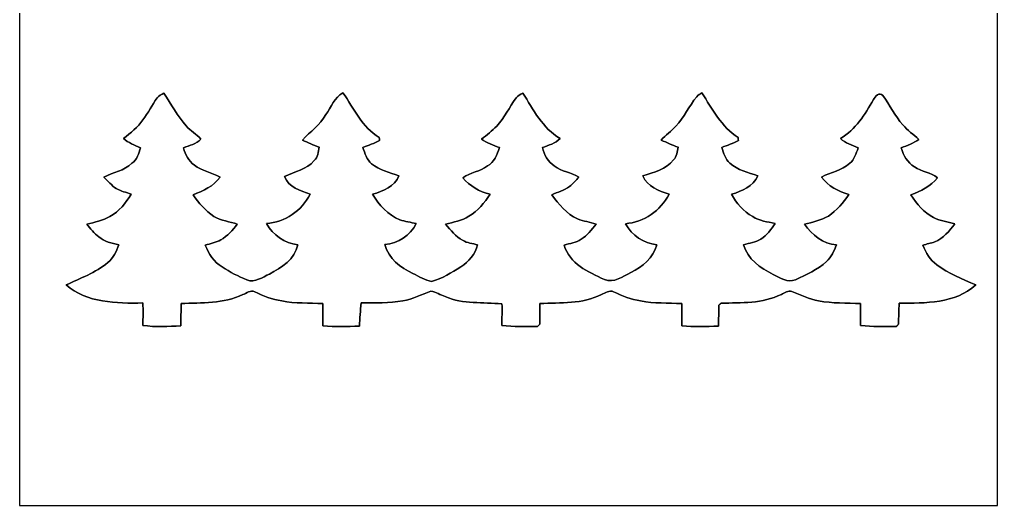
# Model space of a CAD drawing. Header units: centimetres. Extents: x -16.8 to 16.8, y -16.7 to 16.7.
# Drawn here: x -16.77 to 16.77, y -16.67 to 0 of the extents above; entities that cross this region are included whole.
import ezdxf

# ---------------------------------------------------------------- set-up
doc = ezdxf.new("R2010")
doc.units = ezdxf.units.CM
doc.header["$MEASUREMENT"] = 0
doc.layers.add('Layer 1', color=7, linetype='Continuous')

msp = doc.modelspace()

# ---------------------------------------------------------------- linework, layer by layer
at = {"layer": 'Layer 1', "color": 7}
for points, knots in [([(-16.77458, 16.66875), (-16.77458, 16.66875), (16.77458, 16.66875), (16.77458, 16.66875), (16.77458, 16.66875), (16.77458, 16.66875), (16.77458, -16.66875), (16.77458, -16.66875), (16.77458, -16.66875), (16.77458, -16.66875), (-16.77458, -16.66875), (-16.77458, -16.66875), (-16.77458, -16.66875), (-16.77458, -16.66875), (-16.77458, 16.66875), (-16.77458, 16.66875), (-16.77458, 16.66875), (-16.77458, 16.66875), (-16.77458, 16.66875), (-16.77458, 16.66875)], [0, 0, 0, 0, 0.16666667, 0.16666667, 0.16666667, 0.16666667, 0.33333333, 0.33333333, 0.33333333, 0.33333333, 0.5, 0.5, 0.5, 0.5, 0.66666667, 0.66666667, 0.66666667, 0.66666667, 1, 1, 1, 1]), ([(-12.05371, -2.69028), (-12.22869, -2.93158), (-12.36274, -3.20005), (-12.54337, -3.43782), (-12.54337, -3.43782), (-12.71552, -3.69817), (-12.96388, -3.8929), (-13.21153, -4.07741), (-13.21153, -4.07741), (-13.04502, -4.2291), (-12.8337, -4.31341), (-12.62768, -4.39702), (-12.62768, -4.39702), (-12.69118, -4.59105), (-12.73493, -4.81154), (-12.91943, -4.93148), (-12.91943, -4.93148), (-13.18436, -5.19359), (-13.56819, -5.22817), (-13.87757, -5.40844), (-13.87757, -5.40844), (-13.74528, -5.54531), (-13.61722, -5.69207), (-13.456, -5.7972), (-13.456, -5.7972), (-13.2969, -5.8868), (-13.11769, -5.93125), (-12.94518, -5.9884), (-12.94518, -5.9884), (-13.12369, -6.29391), (-13.35864, -6.58001), (-13.67296, -6.75287), (-13.67296, -6.75287), (-13.91285, -6.90704), (-14.20178, -6.94373), (-14.47059, -7.02169), (-14.47059, -7.02169), (-14.34042, -7.17374), (-14.21553, -7.33425), (-14.05431, -7.45631), (-14.05431, -7.45631), (-13.86381, -7.62212), (-13.6077, -7.66763), (-13.36993, -7.72619), (-13.36993, -7.72619), (-13.45565, -7.94985), (-13.55302, -8.18339), (-13.74951, -8.33296), (-13.74951, -8.33296), (-14.16614, -8.69527), (-14.69073, -8.87307), (-15.18109, -9.10449), (-15.18109, -9.10449), (-14.46142, -9.71973), (-13.44507, -9.74125), (-12.55042, -9.7222), (-12.55042, -9.7222), (-12.52185, -9.97761), (-12.54619, -10.23444), (-12.54196, -10.49161), (-12.54196, -10.49161), (-12.11086, -10.55934), (-11.67059, -10.52936), (-11.23703, -10.50431), (-11.23703, -10.50431), (-11.23633, -10.25102), (-11.23562, -9.99843), (-11.23421, -9.74584), (-11.23421, -9.74584), (-10.52513, -9.70739), (-9.77512, -9.75819), (-9.11895, -9.43469), (-9.11895, -9.43469), (-8.98631, -9.39271), (-8.84908, -9.26924), (-8.70585, -9.3405), (-8.70585, -9.3405), (-8.40987, -9.47737), (-8.10472, -9.60579), (-7.77946, -9.65341), (-7.77946, -9.65341), (-7.31555, -9.75184), (-6.83895, -9.7088), (-6.36905, -9.74619), (-6.36905, -9.74619), (-6.36799, -10.00019), (-6.36729, -10.2549), (-6.36588, -10.5096), (-6.36588, -10.5096), (-5.9503, -10.54065), (-5.53297, -10.52901), (-5.11669, -10.52054), (-5.11669, -10.52054), (-5.0994, -10.25313), (-5.08423, -9.98573), (-5.04966, -9.72079), (-5.04966, -9.72079), (-4.57341, -9.71479), (-4.09011, -9.74266), (-3.62056, -9.646), (-3.62056, -9.646), (-3.27978, -9.60014), (-2.98027, -9.42269), (-2.65924, -9.31721), (-2.65924, -9.31721), (-2.48532, -9.34438), (-2.33504, -9.45127), (-2.16853, -9.50419), (-2.16853, -9.50419), (-1.55751, -9.77194), (-0.87383, -9.68728), (-0.23036, -9.75572), (-0.23036, -9.75572), (-0.18556, -9.99772), (-0.24059, -10.24643), (-0.23072, -10.49126), (-0.23072, -10.49126), (0.17462, -10.55582), (0.58843, -10.52336), (0.9973, -10.52936), (0.9973, -10.52936), (1.02129, -10.5029), (1.04563, -10.47715), (1.06997, -10.45139), (1.06997, -10.45139), (1.07315, -10.21574), (1.07597, -9.98079), (1.07879, -9.74584), (1.07879, -9.74584), (1.78611, -9.70315), (2.53965, -9.76595), (3.19229, -9.43257), (3.19229, -9.43257), (3.32352, -9.38636), (3.46322, -9.26818), (3.60609, -9.3405), (3.60609, -9.3405), (3.90208, -9.47773), (4.20723, -9.60579), (4.53249, -9.65341), (4.53249, -9.65341), (4.99639, -9.75184), (5.47299, -9.7088), (5.94289, -9.74619), (5.94289, -9.74619), (5.9436, -10.00019), (5.94466, -10.2549), (5.94607, -10.5096), (5.94607, -10.5096), (6.36376, -10.54065), (6.78286, -10.52901), (7.20161, -10.52054), (7.20161, -10.52054), (7.20937, -10.27889), (7.21536, -10.03759), (7.22171, -9.79664), (7.22171, -9.79664), (7.245, -9.773), (7.26828, -9.75007), (7.29192, -9.72714), (7.29192, -9.72714), (7.98477, -9.71903), (8.72278, -9.74372), (9.36166, -9.42834), (9.36166, -9.42834), (9.47702, -9.39024), (9.5945, -9.27382), (9.72326, -9.32921), (9.72326, -9.32921), (10.02347, -9.44845), (10.31628, -9.59873), (10.64013, -9.64636), (10.64013, -9.64636), (11.11426, -9.74937), (11.6011, -9.71021), (12.08193, -9.74549), (12.08193, -9.74549), (12.08087, -9.99384), (12.08052, -10.2422), (12.07982, -10.49091), (12.07982, -10.49091), (12.48586, -10.55617), (12.90002, -10.52336), (13.30995, -10.52936), (13.30995, -10.52936), (13.33253, -10.50325), (13.35617, -10.47715), (13.3798, -10.45175), (13.3798, -10.45175), (13.3858, -10.21045), (13.39215, -9.96985), (13.40097, -9.72996), (13.40097, -9.72996), (14.28962, -9.72714), (15.3289, -9.74901), (16.02846, -9.10378), (16.02846, -9.10378), (15.57337, -8.89388), (15.09501, -8.72278), (14.69461, -8.41163), (14.69461, -8.41163), (14.45577, -8.25712), (14.3256, -7.99465), (14.21412, -7.74277), (14.21412, -7.74277), (14.34853, -7.69973), (14.48611, -7.6708), (14.62158, -7.62882), (14.62158, -7.62882), (14.91932, -7.50993), (15.12711, -7.25734), (15.31585, -7.00934), (15.31585, -7.00934), (15.07137, -6.9402), (14.81173, -6.9148), (14.58489, -6.79556), (14.58489, -6.79556), (14.24552, -6.6227), (14.00669, -6.32213), (13.7982, -6.01345), (13.7982, -6.01345), (14.14357, -5.88398), (14.48435, -5.72523), (14.72212, -5.42854), (14.72212, -5.42854), (14.49211, -5.23487), (14.16967, -5.22464), (13.92626, -5.05354), (13.92626, -5.05354), (13.69095, -4.90855), (13.5382, -4.66196), (13.47541, -4.39702), (13.47541, -4.39702), (13.68601, -4.32082), (13.89451, -4.23651), (14.08112, -4.11021), (14.08112, -4.11021), (13.89415, -3.94864), (13.69413, -3.80048), (13.52832, -3.61703), (13.52832, -3.61703), (13.25457, -3.31329), (13.09088, -2.93017), (12.84252, -2.60879), (12.84252, -2.60879), (12.73528, -2.47227), (12.57582, -2.64054), (12.51832, -2.74567), (12.51832, -2.74567), (12.22728, -3.25332), (11.90942, -3.77719), (11.38767, -4.07776), (11.38767, -4.07776), (11.55312, -4.24356), (11.7856, -4.30742), (11.99339, -4.40408), (11.99339, -4.40408), (11.92883, -4.59423), (11.86815, -4.80131), (11.70552, -4.93183), (11.70552, -4.93183), (11.4367, -5.18548), (11.05747, -5.23134), (10.74279, -5.40138), (10.74279, -5.40138), (10.9668, -5.71641), (11.31323, -5.89597), (11.67659, -5.99687), (11.67659, -5.99687), (11.49103, -6.28474), (11.25749, -6.54403), (10.97527, -6.73982), (10.97527, -6.73982), (10.72409, -6.89187), (10.43305, -6.9469), (10.15436, -7.02416), (10.15436, -7.02416), (10.41365, -7.38646), (10.78971, -7.70361), (11.25432, -7.72619), (11.25432, -7.72619), (11.17212, -7.93327), (11.08534, -8.15199), (10.90824, -8.29698), (10.90824, -8.29698), (10.60379, -8.5785), (10.22174, -8.76018), (9.84532, -8.92634), (9.84532, -8.92634), (9.57651, -9.03852), (9.3151, -8.85472), (9.07909, -8.74148), (9.07909, -8.74148), (8.64447, -8.52911), (8.19609, -8.21761), (8.06662, -7.72336), (8.06662, -7.72336), (8.26805, -7.6708), (8.48113, -7.6454), (8.66069, -7.53145), (8.66069, -7.53145), (8.86531, -7.39669), (9.017, -7.19984), (9.14612, -6.99488), (9.14612, -6.99488), (8.884, -6.93914), (8.60707, -6.90668), (8.37706, -6.75781), (8.37706, -6.75781), (8.06203, -6.58495), (7.82108, -6.30343), (7.64822, -5.99264), (7.64822, -5.99264), (8.00417, -5.88857), (8.40599, -5.72805), (8.55063, -5.35623), (8.55063, -5.35623), (8.21619, -5.25639), (7.86836, -5.15973), (7.59601, -4.92866), (7.59601, -4.92866), (7.43656, -4.79284), (7.38187, -4.57835), (7.31837, -4.3882), (7.31837, -4.3882), (7.50993, -4.31447), (7.70255, -4.24039), (7.88952, -4.15361), (7.88952, -4.15361), (7.88599, -4.1275), (7.87929, -4.07494), (7.87576, -4.04883), (7.87576, -4.04883), (7.3025, -3.68547), (6.99558, -3.06211), (6.63187, -2.51566), (6.63187, -2.51566), (6.57119, -2.55552), (6.50557, -2.59115), (6.45689, -2.64619), (6.45689, -2.64619), (6.1976, -2.96933), (6.02227, -3.3528), (5.74005, -3.65866), (5.74005, -3.65866), (5.58165, -3.82552), (5.39186, -3.95958), (5.2391, -4.13209), (5.2391, -4.13209), (5.42607, -4.22769), (5.62151, -4.30424), (5.81907, -4.37727), (5.81907, -4.37727), (5.78838, -4.52826), (5.78626, -4.70217), (5.65961, -4.81295), (5.65961, -4.81295), (5.41232, -5.1435), (4.97734, -5.23028), (4.61186, -5.36504), (4.61186, -5.36504), (4.76497, -5.73722), (5.15867, -5.87763), (5.51004, -5.99369), (5.51004, -5.99369), (5.21758, -6.55496), (4.64608, -6.95184), (4.01073, -7.0044), (4.01073, -7.0044), (4.23404, -7.39916), (4.63056, -7.6775), (5.08564, -7.72724), (5.08564, -7.72724), (4.96958, -8.17386), (4.59916, -8.48325), (4.19947, -8.67657), (4.19947, -8.67657), (3.91901, -8.81345), (3.61703, -9.04981), (3.2893, -8.9154), (3.2893, -8.9154), (2.73614, -8.66563), (2.08703, -8.37142), (1.90923, -7.73924), (1.90923, -7.73924), (2.10397, -7.67503), (2.31881, -7.65986), (2.48814, -7.53357), (2.48814, -7.53357), (2.70475, -7.41327), (2.84621, -7.20266), (3.00567, -7.02063), (3.00567, -7.02063), (2.79682, -6.94937), (2.57493, -6.92079), (2.37102, -6.83542), (2.37102, -6.83542), (1.99143, -6.67103), (1.7272, -6.33554), (1.48308, -6.01557), (1.48308, -6.01557), (1.68557, -5.91644), (1.91206, -5.86387), (2.09197, -5.72241), (2.09197, -5.72241), (2.21544, -5.63245), (2.31563, -5.51603), (2.41582, -5.40209), (2.41582, -5.40209), (2.14877, -5.24404), (1.82139, -5.21476), (1.57233, -5.02356), (1.57233, -5.02356), (1.35502, -4.87821), (1.22167, -4.64114), (1.1624, -4.39173), (1.1624, -4.39173), (1.37266, -4.3053), (1.61431, -4.2605), (1.76777, -4.07741), (1.76777, -4.07741), (1.16911, -3.72921), (0.84914, -3.08681), (0.49248, -2.52024), (0.49248, -2.52024), (0.40781, -2.56646), (0.31644, -2.6102), (0.25823, -2.69028), (0.25823, -2.69028), (0.02681, -3.0039), (-0.13688, -3.36585), (-0.40358, -3.65337), (-0.40358, -3.65337), (-0.55809, -3.82623), (-0.75106, -3.95746), (-0.92886, -4.10457), (-0.92886, -4.10457), (-0.73907, -4.23369), (-0.52423, -4.31341), (-0.3115, -4.39455), (-0.3115, -4.39455), (-0.38029, -4.64044), (-0.49459, -4.89021), (-0.72531, -5.02356), (-0.72531, -5.02356), (-0.97614, -5.21652), (-1.31233, -5.2391), (-1.56492, -5.42607), (-1.56492, -5.42607), (-1.32644, -5.71747), (-0.99554, -5.90338), (-0.63324, -5.98911), (-0.63324, -5.98911), (-0.81844, -6.28932), (-1.05304, -6.57225), (-1.36243, -6.7504), (-1.36243, -6.7504), (-1.59985, -6.9088), (-1.88983, -6.94231), (-2.15724, -7.0231), (-2.15724, -7.0231), (-1.98261, -7.22454), (-1.81504, -7.44573), (-1.57339, -7.57167), (-1.57339, -7.57167), (-1.41923, -7.66939), (-1.23402, -7.68456), (-1.0601, -7.72583), (-1.0601, -7.72583), (-1.143, -8.04263), (-1.35996, -8.31638), (-1.63971, -8.48466), (-1.63971, -8.48466), (-1.95333, -8.67974), (-2.27718, -8.884), (-2.63666, -8.98207), (-2.63666, -8.98207), (-2.86914, -8.95103), (-3.06846, -8.80992), (-3.27836, -8.71396), (-3.27836, -8.71396), (-3.70134, -8.515), (-4.12291, -8.19679), (-4.23721, -7.71984), (-4.23721, -7.71984), (-3.78919, -7.66939), (-3.37079, -7.40869), (-3.16689, -7.00193), (-3.16689, -7.00193), (-3.35386, -6.95713), (-3.54506, -6.92926), (-3.72639, -6.86647), (-3.72639, -6.86647), (-4.1335, -6.70031), (-4.44041, -6.36341), (-4.66337, -5.99334), (-4.66337, -5.99334), (-4.31024, -5.88398), (-3.89608, -5.73581), (-3.76238, -5.35552), (-3.76238, -5.35552), (-4.08799, -5.2578), (-4.42666, -5.1622), (-4.69653, -4.94418), (-4.69653, -4.94418), (-4.86833, -4.80942), (-4.92866, -4.58611), (-4.99392, -4.3882), (-4.99392, -4.3882), (-4.80166, -4.31447), (-4.60939, -4.24039), (-4.42242, -4.15361), (-4.42242, -4.15361), (-4.42595, -4.1275), (-4.43265, -4.07494), (-4.43618, -4.04883), (-4.43618, -4.04883), (-5.02038, -3.69323), (-5.29625, -3.05153), (-5.68008, -2.51848), (-5.68008, -2.51848), (-5.97994, -2.66136), (-6.07871, -3.00919), (-6.26392, -3.26143), (-6.26392, -3.26143), (-6.46359, -3.61209), (-6.79732, -3.8481), (-7.07284, -4.13209), (-7.07284, -4.13209), (-6.88587, -4.22769), (-6.69043, -4.30424), (-6.49323, -4.37762), (-6.49323, -4.37762), (-6.51933, -4.5399), (-6.53697, -4.71805), (-6.66256, -4.8387), (-6.66256, -4.8387), (-6.92397, -5.14844), (-7.34131, -5.21194), (-7.68244, -5.38656), (-7.68244, -5.38656), (-7.55509, -5.76192), (-7.1314, -5.86281), (-6.80261, -5.99475), (-6.80261, -5.99475), (-7.09401, -6.55743), (-7.66868, -6.95007), (-8.30263, -7.00052), (-8.30263, -7.00052), (-8.0772, -7.39069), (-7.68597, -7.68033), (-7.22983, -7.72548), (-7.22983, -7.72548), (-7.31767, -8.22501), (-7.79568, -8.51041), (-8.20455, -8.72984), (-8.20455, -8.72984), (-8.4455, -8.8392), (-8.69209, -9.03393), (-8.9722, -8.9341), (-8.9722, -8.9341), (-9.26994, -8.81309), (-9.55675, -8.66069), (-9.82521, -8.48431), (-9.82521, -8.48431), (-10.1025, -8.31956), (-10.28524, -8.03698), (-10.40165, -7.74277), (-10.40165, -7.74277), (-10.22315, -7.68279), (-10.03582, -7.64611), (-9.86825, -7.55826), (-9.86825, -7.55826), (-9.63965, -7.42668), (-9.46362, -7.22701), (-9.30416, -7.02098), (-9.30416, -7.02098), (-9.57227, -6.93173), (-9.8612, -6.90174), (-10.10673, -6.75322), (-10.10673, -6.75322), (-10.40271, -6.56837), (-10.61755, -6.28791), (-10.82358, -6.01239), (-10.82358, -6.01239), (-10.47256, -5.88045), (-10.11837, -5.7217), (-9.89612, -5.40173), (-9.89612, -5.40173), (-10.18011, -5.24369), (-10.52195, -5.20312), (-10.77595, -4.98969), (-10.77595, -4.98969), (-10.98021, -4.86022), (-11.08604, -4.62774), (-11.14672, -4.40231), (-11.14672, -4.40231), (-10.94669, -4.31377), (-10.70822, -4.27179), (-10.55617, -4.10034), (-10.55617, -4.10034), (-10.70328, -3.92889), (-10.90895, -3.81953), (-11.05606, -3.64737), (-11.05606, -3.64737), (-11.35662, -3.30518), (-11.57923, -2.90477), (-11.81982, -2.5206), (-11.81982, -2.5206), (-11.90413, -2.56646), (-11.99586, -2.6095), (-12.05371, -2.69028)], [0, 0, 0, 0, 0.00649351, 0.00649351, 0.00649351, 0.00649351, 0.01298701, 0.01298701, 0.01298701, 0.01298701, 0.01948052, 0.01948052, 0.01948052, 0.01948052, 0.02597403, 0.02597403, 0.02597403, 0.02597403, 0.03246753, 0.03246753, 0.03246753, 0.03246753, 0.03896104, 0.03896104, 0.03896104, 0.03896104, 0.04545455, 0.04545455, 0.04545455, 0.04545455, 0.05194805, 0.05194805, 0.05194805, 0.05194805, 0.05844156, 0.05844156, 0.05844156, 0.05844156, 0.06493506, 0.06493506, 0.06493506, 0.06493506, 0.07142857, 0.07142857, 0.07142857, 0.07142857, 0.07792208, 0.07792208, 0.07792208, 0.07792208, 0.08441558, 0.08441558, 0.08441558, 0.08441558, 0.09090909, 0.09090909, 0.09090909, 0.09090909, 0.0974026, 0.0974026, 0.0974026, 0.0974026, 0.1038961, 0.1038961, 0.1038961, 0.1038961, 0.11038961, 0.11038961, 0.11038961, 0.11038961, 0.11688312, 0.11688312, 0.11688312, 0.11688312, 0.12337662, 0.12337662, 0.12337662, 0.12337662, 0.12987013, 0.12987013, 0.12987013, 0.12987013, 0.13636364, 0.13636364, 0.13636364, 0.13636364, 0.14285714, 0.14285714, 0.14285714, 0.14285714, 0.14935065, 0.14935065, 0.14935065, 0.14935065, 0.15584416, 0.15584416, 0.15584416, 0.15584416, 0.16233766, 0.16233766, 0.16233766, 0.16233766, 0.16883117, 0.16883117, 0.16883117, 0.16883117, 0.17532468, 0.17532468, 0.17532468, 0.17532468, 0.18181818, 0.18181818, 0.18181818, 0.18181818, 0.18831169, 0.18831169, 0.18831169, 0.18831169, 0.19480519, 0.19480519, 0.19480519, 0.19480519, 0.2012987, 0.2012987, 0.2012987, 0.2012987, 0.20779221, 0.20779221, 0.20779221, 0.20779221, 0.21428571, 0.21428571, 0.21428571, 0.21428571, 0.22077922, 0.22077922, 0.22077922, 0.22077922, 0.22727273, 0.22727273, 0.22727273, 0.22727273, 0.23376623, 0.23376623, 0.23376623, 0.23376623, 0.24025974, 0.24025974, 0.24025974, 0.24025974, 0.24675325, 0.24675325, 0.24675325, 0.24675325, 0.25324675, 0.25324675, 0.25324675, 0.25324675, 0.25974026, 0.25974026, 0.25974026, 0.25974026, 0.26623377, 0.26623377, 0.26623377, 0.26623377, 0.27272727, 0.27272727, 0.27272727, 0.27272727, 0.27922078, 0.27922078, 0.27922078, 0.27922078, 0.28571429, 0.28571429, 0.28571429, 0.28571429, 0.29220779, 0.29220779, 0.29220779, 0.29220779, 0.2987013, 0.2987013, 0.2987013, 0.2987013, 0.30519481, 0.30519481, 0.30519481, 0.30519481, 0.31168831, 0.31168831, 0.31168831, 0.31168831, 0.31818182, 0.31818182, 0.31818182, 0.31818182, 0.32467532, 0.32467532, 0.32467532, 0.32467532, 0.33116883, 0.33116883, 0.33116883, 0.33116883, 0.33766234, 0.33766234, 0.33766234, 0.33766234, 0.34415584, 0.34415584, 0.34415584, 0.34415584, 0.35064935, 0.35064935, 0.35064935, 0.35064935, 0.35714286, 0.35714286, 0.35714286, 0.35714286, 0.36363636, 0.36363636, 0.36363636, 0.36363636, 0.37012987, 0.37012987, 0.37012987, 0.37012987, 0.37662338, 0.37662338, 0.37662338, 0.37662338, 0.38311688, 0.38311688, 0.38311688, 0.38311688, 0.38961039, 0.38961039, 0.38961039, 0.38961039, 0.3961039, 0.3961039, 0.3961039, 0.3961039, 0.4025974, 0.4025974, 0.4025974, 0.4025974, 0.40909091, 0.40909091, 0.40909091, 0.40909091, 0.41558442, 0.41558442, 0.41558442, 0.41558442, 0.42207792, 0.42207792, 0.42207792, 0.42207792, 0.42857143, 0.42857143, 0.42857143, 0.42857143, 0.43506494, 0.43506494, 0.43506494, 0.43506494, 0.44155844, 0.44155844, 0.44155844, 0.44155844, 0.44805195, 0.44805195, 0.44805195, 0.44805195, 0.45454545, 0.45454545, 0.45454545, 0.45454545, 0.46103896, 0.46103896, 0.46103896, 0.46103896, 0.46753247, 0.46753247, 0.46753247, 0.46753247, 0.47402597, 0.47402597, 0.47402597, 0.47402597, 0.48051948, 0.48051948, 0.48051948, 0.48051948, 0.48701299, 0.48701299, 0.48701299, 0.48701299, 0.49350649, 0.49350649, 0.49350649, 0.49350649, 0.5, 0.5, 0.5, 0.5, 0.50649351, 0.50649351, 0.50649351, 0.50649351, 0.51298701, 0.51298701, 0.51298701, 0.51298701, 0.51948052, 0.51948052, 0.51948052, 0.51948052, 0.52597403, 0.52597403, 0.52597403, 0.52597403, 0.53246753, 0.53246753, 0.53246753, 0.53246753, 0.53896104, 0.53896104, 0.53896104, 0.53896104, 0.54545455, 0.54545455, 0.54545455, 0.54545455, 0.55194805, 0.55194805, 0.55194805, 0.55194805, 0.55844156, 0.55844156, 0.55844156, 0.55844156, 0.56493506, 0.56493506, 0.56493506, 0.56493506, 0.57142857, 0.57142857, 0.57142857, 0.57142857, 0.57792208, 0.57792208, 0.57792208, 0.57792208, 0.58441558, 0.58441558, 0.58441558, 0.58441558, 0.59090909, 0.59090909, 0.59090909, 0.59090909, 0.5974026, 0.5974026, 0.5974026, 0.5974026, 0.6038961, 0.6038961, 0.6038961, 0.6038961, 0.61038961, 0.61038961, 0.61038961, 0.61038961, 0.61688312, 0.61688312, 0.61688312, 0.61688312, 0.62337662, 0.62337662, 0.62337662, 0.62337662, 0.62987013, 0.62987013, 0.62987013, 0.62987013, 0.63636364, 0.63636364, 0.63636364, 0.63636364, 0.64285714, 0.64285714, 0.64285714, 0.64285714, 0.64935065, 0.64935065, 0.64935065, 0.64935065, 0.65584416, 0.65584416, 0.65584416, 0.65584416, 0.66233766, 0.66233766, 0.66233766, 0.66233766, 0.66883117, 0.66883117, 0.66883117, 0.66883117, 0.67532468, 0.67532468, 0.67532468, 0.67532468, 0.68181818, 0.68181818, 0.68181818, 0.68181818, 0.68831169, 0.68831169, 0.68831169, 0.68831169, 0.69480519, 0.69480519, 0.69480519, 0.69480519, 0.7012987, 0.7012987, 0.7012987, 0.7012987, 0.70779221, 0.70779221, 0.70779221, 0.70779221, 0.71428571, 0.71428571, 0.71428571, 0.71428571, 0.72077922, 0.72077922, 0.72077922, 0.72077922, 0.72727273, 0.72727273, 0.72727273, 0.72727273, 0.73376623, 0.73376623, 0.73376623, 0.73376623, 0.74025974, 0.74025974, 0.74025974, 0.74025974, 0.74675325, 0.74675325, 0.74675325, 0.74675325, 0.75324675, 0.75324675, 0.75324675, 0.75324675, 0.75974026, 0.75974026, 0.75974026, 0.75974026, 0.76623377, 0.76623377, 0.76623377, 0.76623377, 0.77272727, 0.77272727, 0.77272727, 0.77272727, 0.77922078, 0.77922078, 0.77922078, 0.77922078, 0.78571429, 0.78571429, 0.78571429, 0.78571429, 0.79220779, 0.79220779, 0.79220779, 0.79220779, 0.7987013, 0.7987013, 0.7987013, 0.7987013, 0.80519481, 0.80519481, 0.80519481, 0.80519481, 0.81168831, 0.81168831, 0.81168831, 0.81168831, 0.81818182, 0.81818182, 0.81818182, 0.81818182, 0.82467532, 0.82467532, 0.82467532, 0.82467532, 0.83116883, 0.83116883, 0.83116883, 0.83116883, 0.83766234, 0.83766234, 0.83766234, 0.83766234, 0.84415584, 0.84415584, 0.84415584, 0.84415584, 0.85064935, 0.85064935, 0.85064935, 0.85064935, 0.85714286, 0.85714286, 0.85714286, 0.85714286, 0.86363636, 0.86363636, 0.86363636, 0.86363636, 0.87012987, 0.87012987, 0.87012987, 0.87012987, 0.87662338, 0.87662338, 0.87662338, 0.87662338, 0.88311688, 0.88311688, 0.88311688, 0.88311688, 0.88961039, 0.88961039, 0.88961039, 0.88961039, 0.8961039, 0.8961039, 0.8961039, 0.8961039, 0.9025974, 0.9025974, 0.9025974, 0.9025974, 0.90909091, 0.90909091, 0.90909091, 0.90909091, 0.91558442, 0.91558442, 0.91558442, 0.91558442, 0.92207792, 0.92207792, 0.92207792, 0.92207792, 0.92857143, 0.92857143, 0.92857143, 0.92857143, 0.93506494, 0.93506494, 0.93506494, 0.93506494, 0.94155844, 0.94155844, 0.94155844, 0.94155844, 0.94805195, 0.94805195, 0.94805195, 0.94805195, 0.95454545, 0.95454545, 0.95454545, 0.95454545, 0.96103896, 0.96103896, 0.96103896, 0.96103896, 0.96753247, 0.96753247, 0.96753247, 0.96753247, 0.97402597, 0.97402597, 0.97402597, 0.97402597, 0.98051948, 0.98051948, 0.98051948, 0.98051948, 0.98701299, 0.98701299, 0.98701299, 0.98701299, 1, 1, 1, 1])]:
    msp.add_open_spline(points, degree=3, knots=knots, dxfattribs=at)
at = {"layer": 'Layer 1', "color": 251}
msp.add_open_spline([(-12.05371, -2.69028), (-11.99586, -2.6095), (-11.90413, -2.56646), (-11.81982, -2.5206), (-11.81982, -2.5206), (-11.57923, -2.90477), (-11.35662, -3.30518), (-11.05606, -3.64737), (-11.05606, -3.64737), (-10.90895, -3.81953), (-10.70328, -3.92889), (-10.55617, -4.10034), (-10.55617, -4.10034), (-10.70822, -4.27179), (-10.94669, -4.31377), (-11.14672, -4.40231), (-11.14672, -4.40231), (-11.08604, -4.62774), (-10.98021, -4.86022), (-10.77595, -4.98969), (-10.77595, -4.98969), (-10.52195, -5.20312), (-10.18011, -5.24369), (-9.89612, -5.40173), (-9.89612, -5.40173), (-10.11837, -5.7217), (-10.47256, -5.88045), (-10.82358, -6.01239), (-10.82358, -6.01239), (-10.61755, -6.28791), (-10.40271, -6.56837), (-10.10673, -6.75322), (-10.10673, -6.75322), (-9.8612, -6.90174), (-9.57227, -6.93173), (-9.30416, -7.02098), (-9.30416, -7.02098), (-9.46362, -7.22701), (-9.63965, -7.42668), (-9.86825, -7.55826), (-9.86825, -7.55826), (-10.03582, -7.64611), (-10.22315, -7.68279), (-10.40165, -7.74277), (-10.40165, -7.74277), (-10.28524, -8.03698), (-10.1025, -8.31956), (-9.82521, -8.48431), (-9.82521, -8.48431), (-9.55675, -8.66069), (-9.26994, -8.81309), (-8.9722, -8.9341), (-8.9722, -8.9341), (-8.69209, -9.03393), (-8.4455, -8.8392), (-8.20455, -8.72984), (-8.20455, -8.72984), (-7.79568, -8.51041), (-7.31767, -8.22501), (-7.22983, -7.72548), (-7.22983, -7.72548), (-7.68597, -7.68033), (-8.0772, -7.39069), (-8.30263, -7.00052), (-8.30263, -7.00052), (-7.66868, -6.95007), (-7.09401, -6.55743), (-6.80261, -5.99475), (-6.80261, -5.99475), (-7.1314, -5.86281), (-7.55509, -5.76192), (-7.68244, -5.38656), (-7.68244, -5.38656), (-7.34131, -5.21194), (-6.92397, -5.14844), (-6.66256, -4.8387), (-6.66256, -4.8387), (-6.53697, -4.71805), (-6.51933, -4.5399), (-6.49323, -4.37762), (-6.49323, -4.37762), (-6.69043, -4.30424), (-6.88587, -4.22769), (-7.07284, -4.13209), (-7.07284, -4.13209), (-6.79732, -3.8481), (-6.46359, -3.61209), (-6.26392, -3.26143), (-6.26392, -3.26143), (-6.07871, -3.00919), (-5.97994, -2.66136), (-5.68008, -2.51848), (-5.68008, -2.51848), (-5.29625, -3.05153), (-5.02038, -3.69323), (-4.43618, -4.04883), (-4.43618, -4.04883), (-4.43265, -4.07494), (-4.42595, -4.1275), (-4.42242, -4.15361), (-4.42242, -4.15361), (-4.60939, -4.24039), (-4.80166, -4.31447), (-4.99392, -4.3882), (-4.99392, -4.3882), (-4.92866, -4.58611), (-4.86833, -4.80942), (-4.69653, -4.94418), (-4.69653, -4.94418), (-4.42666, -5.1622), (-4.08799, -5.2578), (-3.76238, -5.35552), (-3.76238, -5.35552), (-3.89608, -5.73581), (-4.31024, -5.88398), (-4.66337, -5.99334), (-4.66337, -5.99334), (-4.44041, -6.36341), (-4.1335, -6.70031), (-3.72639, -6.86647), (-3.72639, -6.86647), (-3.54506, -6.92926), (-3.35386, -6.95713), (-3.16689, -7.00193), (-3.16689, -7.00193), (-3.37079, -7.40869), (-3.78919, -7.66939), (-4.23721, -7.71984), (-4.23721, -7.71984), (-4.12291, -8.19679), (-3.70134, -8.515), (-3.27836, -8.71396), (-3.27836, -8.71396), (-3.06846, -8.80992), (-2.86914, -8.95103), (-2.63666, -8.98207), (-2.63666, -8.98207), (-2.27718, -8.884), (-1.95333, -8.67974), (-1.63971, -8.48466), (-1.63971, -8.48466), (-1.35996, -8.31638), (-1.143, -8.04263), (-1.0601, -7.72583), (-1.0601, -7.72583), (-1.23402, -7.68456), (-1.41923, -7.66939), (-1.57339, -7.57167), (-1.57339, -7.57167), (-1.81504, -7.44573), (-1.98261, -7.22454), (-2.15724, -7.0231), (-2.15724, -7.0231), (-1.88983, -6.94231), (-1.59985, -6.9088), (-1.36243, -6.7504), (-1.36243, -6.7504), (-1.05304, -6.57225), (-0.81844, -6.28932), (-0.63324, -5.98911), (-0.63324, -5.98911), (-0.99554, -5.90338), (-1.32644, -5.71747), (-1.56492, -5.42607), (-1.56492, -5.42607), (-1.31233, -5.2391), (-0.97614, -5.21652), (-0.72531, -5.02356), (-0.72531, -5.02356), (-0.49459, -4.89021), (-0.38029, -4.64044), (-0.3115, -4.39455), (-0.3115, -4.39455), (-0.52423, -4.31341), (-0.73907, -4.23369), (-0.92886, -4.10457), (-0.92886, -4.10457), (-0.75106, -3.95746), (-0.55809, -3.82623), (-0.40358, -3.65337), (-0.40358, -3.65337), (-0.13688, -3.36585), (0.02681, -3.0039), (0.25823, -2.69028), (0.25823, -2.69028), (0.31644, -2.6102), (0.40781, -2.56646), (0.49248, -2.52024), (0.49248, -2.52024), (0.84914, -3.08681), (1.16911, -3.72921), (1.76777, -4.07741), (1.76777, -4.07741), (1.61431, -4.2605), (1.37266, -4.3053), (1.1624, -4.39173), (1.1624, -4.39173), (1.22167, -4.64114), (1.35502, -4.87821), (1.57233, -5.02356), (1.57233, -5.02356), (1.82139, -5.21476), (2.14877, -5.24404), (2.41582, -5.40209), (2.41582, -5.40209), (2.31563, -5.51603), (2.21544, -5.63245), (2.09197, -5.72241), (2.09197, -5.72241), (1.91206, -5.86387), (1.68557, -5.91644), (1.48308, -6.01557), (1.48308, -6.01557), (1.7272, -6.33554), (1.99143, -6.67103), (2.37102, -6.83542), (2.37102, -6.83542), (2.57493, -6.92079), (2.79682, -6.94937), (3.00567, -7.02063), (3.00567, -7.02063), (2.84621, -7.20266), (2.70475, -7.41327), (2.48814, -7.53357), (2.48814, -7.53357), (2.31881, -7.65986), (2.10397, -7.67503), (1.90923, -7.73924), (1.90923, -7.73924), (2.08703, -8.37142), (2.73614, -8.66563), (3.2893, -8.9154), (3.2893, -8.9154), (3.61703, -9.04981), (3.91901, -8.81345), (4.19947, -8.67657), (4.19947, -8.67657), (4.59916, -8.48325), (4.96958, -8.17386), (5.08564, -7.72724), (5.08564, -7.72724), (4.63056, -7.6775), (4.23404, -7.39916), (4.01073, -7.0044), (4.01073, -7.0044), (4.64608, -6.95184), (5.21758, -6.55496), (5.51004, -5.99369), (5.51004, -5.99369), (5.15867, -5.87763), (4.76497, -5.73722), (4.61186, -5.36504), (4.61186, -5.36504), (4.97734, -5.23028), (5.41232, -5.1435), (5.65961, -4.81295), (5.65961, -4.81295), (5.78626, -4.70217), (5.78838, -4.52826), (5.81907, -4.37727), (5.81907, -4.37727), (5.62151, -4.30424), (5.42607, -4.22769), (5.2391, -4.13209), (5.2391, -4.13209), (5.39186, -3.95958), (5.58165, -3.82552), (5.74005, -3.65866), (5.74005, -3.65866), (6.02227, -3.3528), (6.1976, -2.96933), (6.45689, -2.64619), (6.45689, -2.64619), (6.50557, -2.59115), (6.57119, -2.55552), (6.63187, -2.51566), (6.63187, -2.51566), (6.99558, -3.06211), (7.3025, -3.68547), (7.87576, -4.04883), (7.87576, -4.04883), (7.87929, -4.07494), (7.88599, -4.1275), (7.88952, -4.15361), (7.88952, -4.15361), (7.70255, -4.24039), (7.50993, -4.31447), (7.31837, -4.3882), (7.31837, -4.3882), (7.38187, -4.57835), (7.43656, -4.79284), (7.59601, -4.92866), (7.59601, -4.92866), (7.86836, -5.15973), (8.21619, -5.25639), (8.55063, -5.35623), (8.55063, -5.35623), (8.40599, -5.72805), (8.00417, -5.88857), (7.64822, -5.99264), (7.64822, -5.99264), (7.82108, -6.30343), (8.06203, -6.58495), (8.37706, -6.75781), (8.37706, -6.75781), (8.60707, -6.90668), (8.884, -6.93914), (9.14612, -6.99488), (9.14612, -6.99488), (9.017, -7.19984), (8.86531, -7.39669), (8.66069, -7.53145), (8.66069, -7.53145), (8.48113, -7.6454), (8.26805, -7.6708), (8.06662, -7.72336), (8.06662, -7.72336), (8.19609, -8.21761), (8.64447, -8.52911), (9.07909, -8.74148), (9.07909, -8.74148), (9.3151, -8.85472), (9.57651, -9.03852), (9.84532, -8.92634), (9.84532, -8.92634), (10.22174, -8.76018), (10.60379, -8.5785), (10.90824, -8.29698), (10.90824, -8.29698), (11.08534, -8.15199), (11.17212, -7.93327), (11.25432, -7.72619), (11.25432, -7.72619), (10.78971, -7.70361), (10.41365, -7.38646), (10.15436, -7.02416), (10.15436, -7.02416), (10.43305, -6.9469), (10.72409, -6.89187), (10.97527, -6.73982), (10.97527, -6.73982), (11.25749, -6.54403), (11.49103, -6.28474), (11.67659, -5.99687), (11.67659, -5.99687), (11.31323, -5.89597), (10.9668, -5.71641), (10.74279, -5.40138), (10.74279, -5.40138), (11.05747, -5.23134), (11.4367, -5.18548), (11.70552, -4.93183), (11.70552, -4.93183), (11.86815, -4.80131), (11.92883, -4.59423), (11.99339, -4.40408), (11.99339, -4.40408), (11.7856, -4.30742), (11.55312, -4.24356), (11.38767, -4.07776), (11.38767, -4.07776), (11.90942, -3.77719), (12.22728, -3.25332), (12.51832, -2.74567), (12.51832, -2.74567), (12.57582, -2.64054), (12.73528, -2.47227), (12.84252, -2.60879), (12.84252, -2.60879), (13.09088, -2.93017), (13.25457, -3.31329), (13.52832, -3.61703), (13.52832, -3.61703), (13.69413, -3.80048), (13.89415, -3.94864), (14.08112, -4.11021), (14.08112, -4.11021), (13.89451, -4.23651), (13.68601, -4.32082), (13.47541, -4.39702), (13.47541, -4.39702), (13.5382, -4.66196), (13.69095, -4.90855), (13.92626, -5.05354), (13.92626, -5.05354), (14.16967, -5.22464), (14.49211, -5.23487), (14.72212, -5.42854), (14.72212, -5.42854), (14.48435, -5.72523), (14.14357, -5.88398), (13.7982, -6.01345), (13.7982, -6.01345), (14.00669, -6.32213), (14.24552, -6.6227), (14.58489, -6.79556), (14.58489, -6.79556), (14.81173, -6.9148), (15.07137, -6.9402), (15.31585, -7.00934), (15.31585, -7.00934), (15.12711, -7.25734), (14.91932, -7.50993), (14.62158, -7.62882), (14.62158, -7.62882), (14.48611, -7.6708), (14.34853, -7.69973), (14.21412, -7.74277), (14.21412, -7.74277), (14.3256, -7.99465), (14.45577, -8.25712), (14.69461, -8.41163), (14.69461, -8.41163), (15.09501, -8.72278), (15.57337, -8.89388), (16.02846, -9.10378), (16.02846, -9.10378), (15.3289, -9.74901), (14.28962, -9.72714), (13.40097, -9.72996), (13.40097, -9.72996), (13.39215, -9.96985), (13.3858, -10.21045), (13.3798, -10.45175), (13.3798, -10.45175), (13.35617, -10.47715), (13.33253, -10.50325), (13.30995, -10.52936), (13.30995, -10.52936), (12.90002, -10.52336), (12.48586, -10.55617), (12.07982, -10.49091), (12.07982, -10.49091), (12.08052, -10.2422), (12.08087, -9.99384), (12.08193, -9.74549), (12.08193, -9.74549), (11.6011, -9.71021), (11.11426, -9.74937), (10.64013, -9.64636), (10.64013, -9.64636), (10.31628, -9.59873), (10.02347, -9.44845), (9.72326, -9.32921), (9.72326, -9.32921), (9.5945, -9.27382), (9.47702, -9.39024), (9.36166, -9.42834), (9.36166, -9.42834), (8.72278, -9.74372), (7.98477, -9.71903), (7.29192, -9.72714), (7.29192, -9.72714), (7.26828, -9.75007), (7.245, -9.773), (7.22171, -9.79664), (7.22171, -9.79664), (7.21536, -10.03759), (7.20937, -10.27889), (7.20161, -10.52054), (7.20161, -10.52054), (6.78286, -10.52901), (6.36376, -10.54065), (5.94607, -10.5096), (5.94607, -10.5096), (5.94466, -10.2549), (5.9436, -10.00019), (5.94289, -9.74619), (5.94289, -9.74619), (5.47299, -9.7088), (4.99639, -9.75184), (4.53249, -9.65341), (4.53249, -9.65341), (4.20723, -9.60579), (3.90208, -9.47773), (3.60609, -9.3405), (3.60609, -9.3405), (3.46322, -9.26818), (3.32352, -9.38636), (3.19229, -9.43257), (3.19229, -9.43257), (2.53965, -9.76595), (1.78611, -9.70315), (1.07879, -9.74584), (1.07879, -9.74584), (1.07597, -9.98079), (1.07315, -10.21574), (1.06997, -10.45139), (1.06997, -10.45139), (1.04563, -10.47715), (1.02129, -10.5029), (0.9973, -10.52936), (0.9973, -10.52936), (0.58843, -10.52336), (0.17462, -10.55582), (-0.23072, -10.49126), (-0.23072, -10.49126), (-0.24059, -10.24643), (-0.18556, -9.99772), (-0.23036, -9.75572), (-0.23036, -9.75572), (-0.87383, -9.68728), (-1.55751, -9.77194), (-2.16853, -9.50419), (-2.16853, -9.50419), (-2.33504, -9.45127), (-2.48532, -9.34438), (-2.65924, -9.31721), (-2.65924, -9.31721), (-2.98027, -9.42269), (-3.27978, -9.60014), (-3.62056, -9.646), (-3.62056, -9.646), (-4.09011, -9.74266), (-4.57341, -9.71479), (-5.04966, -9.72079), (-5.04966, -9.72079), (-5.08423, -9.98573), (-5.0994, -10.25313), (-5.11669, -10.52054), (-5.11669, -10.52054), (-5.53297, -10.52901), (-5.9503, -10.54065), (-6.36588, -10.5096), (-6.36588, -10.5096), (-6.36729, -10.2549), (-6.36799, -10.00019), (-6.36905, -9.74619), (-6.36905, -9.74619), (-6.83895, -9.7088), (-7.31555, -9.75184), (-7.77946, -9.65341), (-7.77946, -9.65341), (-8.10472, -9.60579), (-8.40987, -9.47737), (-8.70585, -9.3405), (-8.70585, -9.3405), (-8.84908, -9.26924), (-8.98631, -9.39271), (-9.11895, -9.43469), (-9.11895, -9.43469), (-9.77512, -9.75819), (-10.52513, -9.70739), (-11.23421, -9.74584), (-11.23421, -9.74584), (-11.23562, -9.99843), (-11.23633, -10.25102), (-11.23703, -10.50431), (-11.23703, -10.50431), (-11.67059, -10.52936), (-12.11086, -10.55934), (-12.54196, -10.49161), (-12.54196, -10.49161), (-12.54619, -10.23444), (-12.52185, -9.97761), (-12.55042, -9.7222), (-12.55042, -9.7222), (-13.44507, -9.74125), (-14.46142, -9.71973), (-15.18109, -9.10449), (-15.18109, -9.10449), (-14.69073, -8.87307), (-14.16614, -8.69527), (-13.74951, -8.33296), (-13.74951, -8.33296), (-13.55302, -8.18339), (-13.45565, -7.94985), (-13.36993, -7.72619), (-13.36993, -7.72619), (-13.6077, -7.66763), (-13.86381, -7.62212), (-14.05431, -7.45631), (-14.05431, -7.45631), (-14.21553, -7.33425), (-14.34042, -7.17374), (-14.47059, -7.02169), (-14.47059, -7.02169), (-14.20178, -6.94373), (-13.91285, -6.90704), (-13.67296, -6.75287), (-13.67296, -6.75287), (-13.35864, -6.58001), (-13.12369, -6.29391), (-12.94518, -5.9884), (-12.94518, -5.9884), (-13.11769, -5.93125), (-13.2969, -5.8868), (-13.456, -5.7972), (-13.456, -5.7972), (-13.61722, -5.69207), (-13.74528, -5.54531), (-13.87757, -5.40844), (-13.87757, -5.40844), (-13.56819, -5.22817), (-13.18436, -5.19359), (-12.91943, -4.93148), (-12.91943, -4.93148), (-12.73493, -4.81154), (-12.69118, -4.59105), (-12.62768, -4.39702), (-12.62768, -4.39702), (-12.8337, -4.31341), (-13.04502, -4.2291), (-13.21153, -4.07741), (-13.21153, -4.07741), (-12.96388, -3.8929), (-12.71552, -3.69817), (-12.54337, -3.43782), (-12.54337, -3.43782), (-12.36274, -3.20005), (-12.22869, -2.93158), (-12.05371, -2.69028)], degree=3, knots=[0, 0, 0, 0, 0.00649351, 0.00649351, 0.00649351, 0.00649351, 0.01298701, 0.01298701, 0.01298701, 0.01298701, 0.01948052, 0.01948052, 0.01948052, 0.01948052, 0.02597403, 0.02597403, 0.02597403, 0.02597403, 0.03246753, 0.03246753, 0.03246753, 0.03246753, 0.03896104, 0.03896104, 0.03896104, 0.03896104, 0.04545455, 0.04545455, 0.04545455, 0.04545455, 0.05194805, 0.05194805, 0.05194805, 0.05194805, 0.05844156, 0.05844156, 0.05844156, 0.05844156, 0.06493506, 0.06493506, 0.06493506, 0.06493506, 0.07142857, 0.07142857, 0.07142857, 0.07142857, 0.07792208, 0.07792208, 0.07792208, 0.07792208, 0.08441558, 0.08441558, 0.08441558, 0.08441558, 0.09090909, 0.09090909, 0.09090909, 0.09090909, 0.0974026, 0.0974026, 0.0974026, 0.0974026, 0.1038961, 0.1038961, 0.1038961, 0.1038961, 0.11038961, 0.11038961, 0.11038961, 0.11038961, 0.11688312, 0.11688312, 0.11688312, 0.11688312, 0.12337662, 0.12337662, 0.12337662, 0.12337662, 0.12987013, 0.12987013, 0.12987013, 0.12987013, 0.13636364, 0.13636364, 0.13636364, 0.13636364, 0.14285714, 0.14285714, 0.14285714, 0.14285714, 0.14935065, 0.14935065, 0.14935065, 0.14935065, 0.15584416, 0.15584416, 0.15584416, 0.15584416, 0.16233766, 0.16233766, 0.16233766, 0.16233766, 0.16883117, 0.16883117, 0.16883117, 0.16883117, 0.17532468, 0.17532468, 0.17532468, 0.17532468, 0.18181818, 0.18181818, 0.18181818, 0.18181818, 0.18831169, 0.18831169, 0.18831169, 0.18831169, 0.19480519, 0.19480519, 0.19480519, 0.19480519, 0.2012987, 0.2012987, 0.2012987, 0.2012987, 0.20779221, 0.20779221, 0.20779221, 0.20779221, 0.21428571, 0.21428571, 0.21428571, 0.21428571, 0.22077922, 0.22077922, 0.22077922, 0.22077922, 0.22727273, 0.22727273, 0.22727273, 0.22727273, 0.23376623, 0.23376623, 0.23376623, 0.23376623, 0.24025974, 0.24025974, 0.24025974, 0.24025974, 0.24675325, 0.24675325, 0.24675325, 0.24675325, 0.25324675, 0.25324675, 0.25324675, 0.25324675, 0.25974026, 0.25974026, 0.25974026, 0.25974026, 0.26623377, 0.26623377, 0.26623377, 0.26623377, 0.27272727, 0.27272727, 0.27272727, 0.27272727, 0.27922078, 0.27922078, 0.27922078, 0.27922078, 0.28571429, 0.28571429, 0.28571429, 0.28571429, 0.29220779, 0.29220779, 0.29220779, 0.29220779, 0.2987013, 0.2987013, 0.2987013, 0.2987013, 0.30519481, 0.30519481, 0.30519481, 0.30519481, 0.31168831, 0.31168831, 0.31168831, 0.31168831, 0.31818182, 0.31818182, 0.31818182, 0.31818182, 0.32467532, 0.32467532, 0.32467532, 0.32467532, 0.33116883, 0.33116883, 0.33116883, 0.33116883, 0.33766234, 0.33766234, 0.33766234, 0.33766234, 0.34415584, 0.34415584, 0.34415584, 0.34415584, 0.35064935, 0.35064935, 0.35064935, 0.35064935, 0.35714286, 0.35714286, 0.35714286, 0.35714286, 0.36363636, 0.36363636, 0.36363636, 0.36363636, 0.37012987, 0.37012987, 0.37012987, 0.37012987, 0.37662338, 0.37662338, 0.37662338, 0.37662338, 0.38311688, 0.38311688, 0.38311688, 0.38311688, 0.38961039, 0.38961039, 0.38961039, 0.38961039, 0.3961039, 0.3961039, 0.3961039, 0.3961039, 0.4025974, 0.4025974, 0.4025974, 0.4025974, 0.40909091, 0.40909091, 0.40909091, 0.40909091, 0.41558442, 0.41558442, 0.41558442, 0.41558442, 0.42207792, 0.42207792, 0.42207792, 0.42207792, 0.42857143, 0.42857143, 0.42857143, 0.42857143, 0.43506494, 0.43506494, 0.43506494, 0.43506494, 0.44155844, 0.44155844, 0.44155844, 0.44155844, 0.44805195, 0.44805195, 0.44805195, 0.44805195, 0.45454545, 0.45454545, 0.45454545, 0.45454545, 0.46103896, 0.46103896, 0.46103896, 0.46103896, 0.46753247, 0.46753247, 0.46753247, 0.46753247, 0.47402597, 0.47402597, 0.47402597, 0.47402597, 0.48051948, 0.48051948, 0.48051948, 0.48051948, 0.48701299, 0.48701299, 0.48701299, 0.48701299, 0.49350649, 0.49350649, 0.49350649, 0.49350649, 0.5, 0.5, 0.5, 0.5, 0.50649351, 0.50649351, 0.50649351, 0.50649351, 0.51298701, 0.51298701, 0.51298701, 0.51298701, 0.51948052, 0.51948052, 0.51948052, 0.51948052, 0.52597403, 0.52597403, 0.52597403, 0.52597403, 0.53246753, 0.53246753, 0.53246753, 0.53246753, 0.53896104, 0.53896104, 0.53896104, 0.53896104, 0.54545455, 0.54545455, 0.54545455, 0.54545455, 0.55194805, 0.55194805, 0.55194805, 0.55194805, 0.55844156, 0.55844156, 0.55844156, 0.55844156, 0.56493506, 0.56493506, 0.56493506, 0.56493506, 0.57142857, 0.57142857, 0.57142857, 0.57142857, 0.57792208, 0.57792208, 0.57792208, 0.57792208, 0.58441558, 0.58441558, 0.58441558, 0.58441558, 0.59090909, 0.59090909, 0.59090909, 0.59090909, 0.5974026, 0.5974026, 0.5974026, 0.5974026, 0.6038961, 0.6038961, 0.6038961, 0.6038961, 0.61038961, 0.61038961, 0.61038961, 0.61038961, 0.61688312, 0.61688312, 0.61688312, 0.61688312, 0.62337662, 0.62337662, 0.62337662, 0.62337662, 0.62987013, 0.62987013, 0.62987013, 0.62987013, 0.63636364, 0.63636364, 0.63636364, 0.63636364, 0.64285714, 0.64285714, 0.64285714, 0.64285714, 0.64935065, 0.64935065, 0.64935065, 0.64935065, 0.65584416, 0.65584416, 0.65584416, 0.65584416, 0.66233766, 0.66233766, 0.66233766, 0.66233766, 0.66883117, 0.66883117, 0.66883117, 0.66883117, 0.67532468, 0.67532468, 0.67532468, 0.67532468, 0.68181818, 0.68181818, 0.68181818, 0.68181818, 0.68831169, 0.68831169, 0.68831169, 0.68831169, 0.69480519, 0.69480519, 0.69480519, 0.69480519, 0.7012987, 0.7012987, 0.7012987, 0.7012987, 0.70779221, 0.70779221, 0.70779221, 0.70779221, 0.71428571, 0.71428571, 0.71428571, 0.71428571, 0.72077922, 0.72077922, 0.72077922, 0.72077922, 0.72727273, 0.72727273, 0.72727273, 0.72727273, 0.73376623, 0.73376623, 0.73376623, 0.73376623, 0.74025974, 0.74025974, 0.74025974, 0.74025974, 0.74675325, 0.74675325, 0.74675325, 0.74675325, 0.75324675, 0.75324675, 0.75324675, 0.75324675, 0.75974026, 0.75974026, 0.75974026, 0.75974026, 0.76623377, 0.76623377, 0.76623377, 0.76623377, 0.77272727, 0.77272727, 0.77272727, 0.77272727, 0.77922078, 0.77922078, 0.77922078, 0.77922078, 0.78571429, 0.78571429, 0.78571429, 0.78571429, 0.79220779, 0.79220779, 0.79220779, 0.79220779, 0.7987013, 0.7987013, 0.7987013, 0.7987013, 0.80519481, 0.80519481, 0.80519481, 0.80519481, 0.81168831, 0.81168831, 0.81168831, 0.81168831, 0.81818182, 0.81818182, 0.81818182, 0.81818182, 0.82467532, 0.82467532, 0.82467532, 0.82467532, 0.83116883, 0.83116883, 0.83116883, 0.83116883, 0.83766234, 0.83766234, 0.83766234, 0.83766234, 0.84415584, 0.84415584, 0.84415584, 0.84415584, 0.85064935, 0.85064935, 0.85064935, 0.85064935, 0.85714286, 0.85714286, 0.85714286, 0.85714286, 0.86363636, 0.86363636, 0.86363636, 0.86363636, 0.87012987, 0.87012987, 0.87012987, 0.87012987, 0.87662338, 0.87662338, 0.87662338, 0.87662338, 0.88311688, 0.88311688, 0.88311688, 0.88311688, 0.88961039, 0.88961039, 0.88961039, 0.88961039, 0.8961039, 0.8961039, 0.8961039, 0.8961039, 0.9025974, 0.9025974, 0.9025974, 0.9025974, 0.90909091, 0.90909091, 0.90909091, 0.90909091, 0.91558442, 0.91558442, 0.91558442, 0.91558442, 0.92207792, 0.92207792, 0.92207792, 0.92207792, 0.92857143, 0.92857143, 0.92857143, 0.92857143, 0.93506494, 0.93506494, 0.93506494, 0.93506494, 0.94155844, 0.94155844, 0.94155844, 0.94155844, 0.94805195, 0.94805195, 0.94805195, 0.94805195, 0.95454545, 0.95454545, 0.95454545, 0.95454545, 0.96103896, 0.96103896, 0.96103896, 0.96103896, 0.96753247, 0.96753247, 0.96753247, 0.96753247, 0.97402597, 0.97402597, 0.97402597, 0.97402597, 0.98051948, 0.98051948, 0.98051948, 0.98051948, 0.98701299, 0.98701299, 0.98701299, 0.98701299, 1, 1, 1, 1], dxfattribs=at)

doc.saveas('drawing.dxf')
